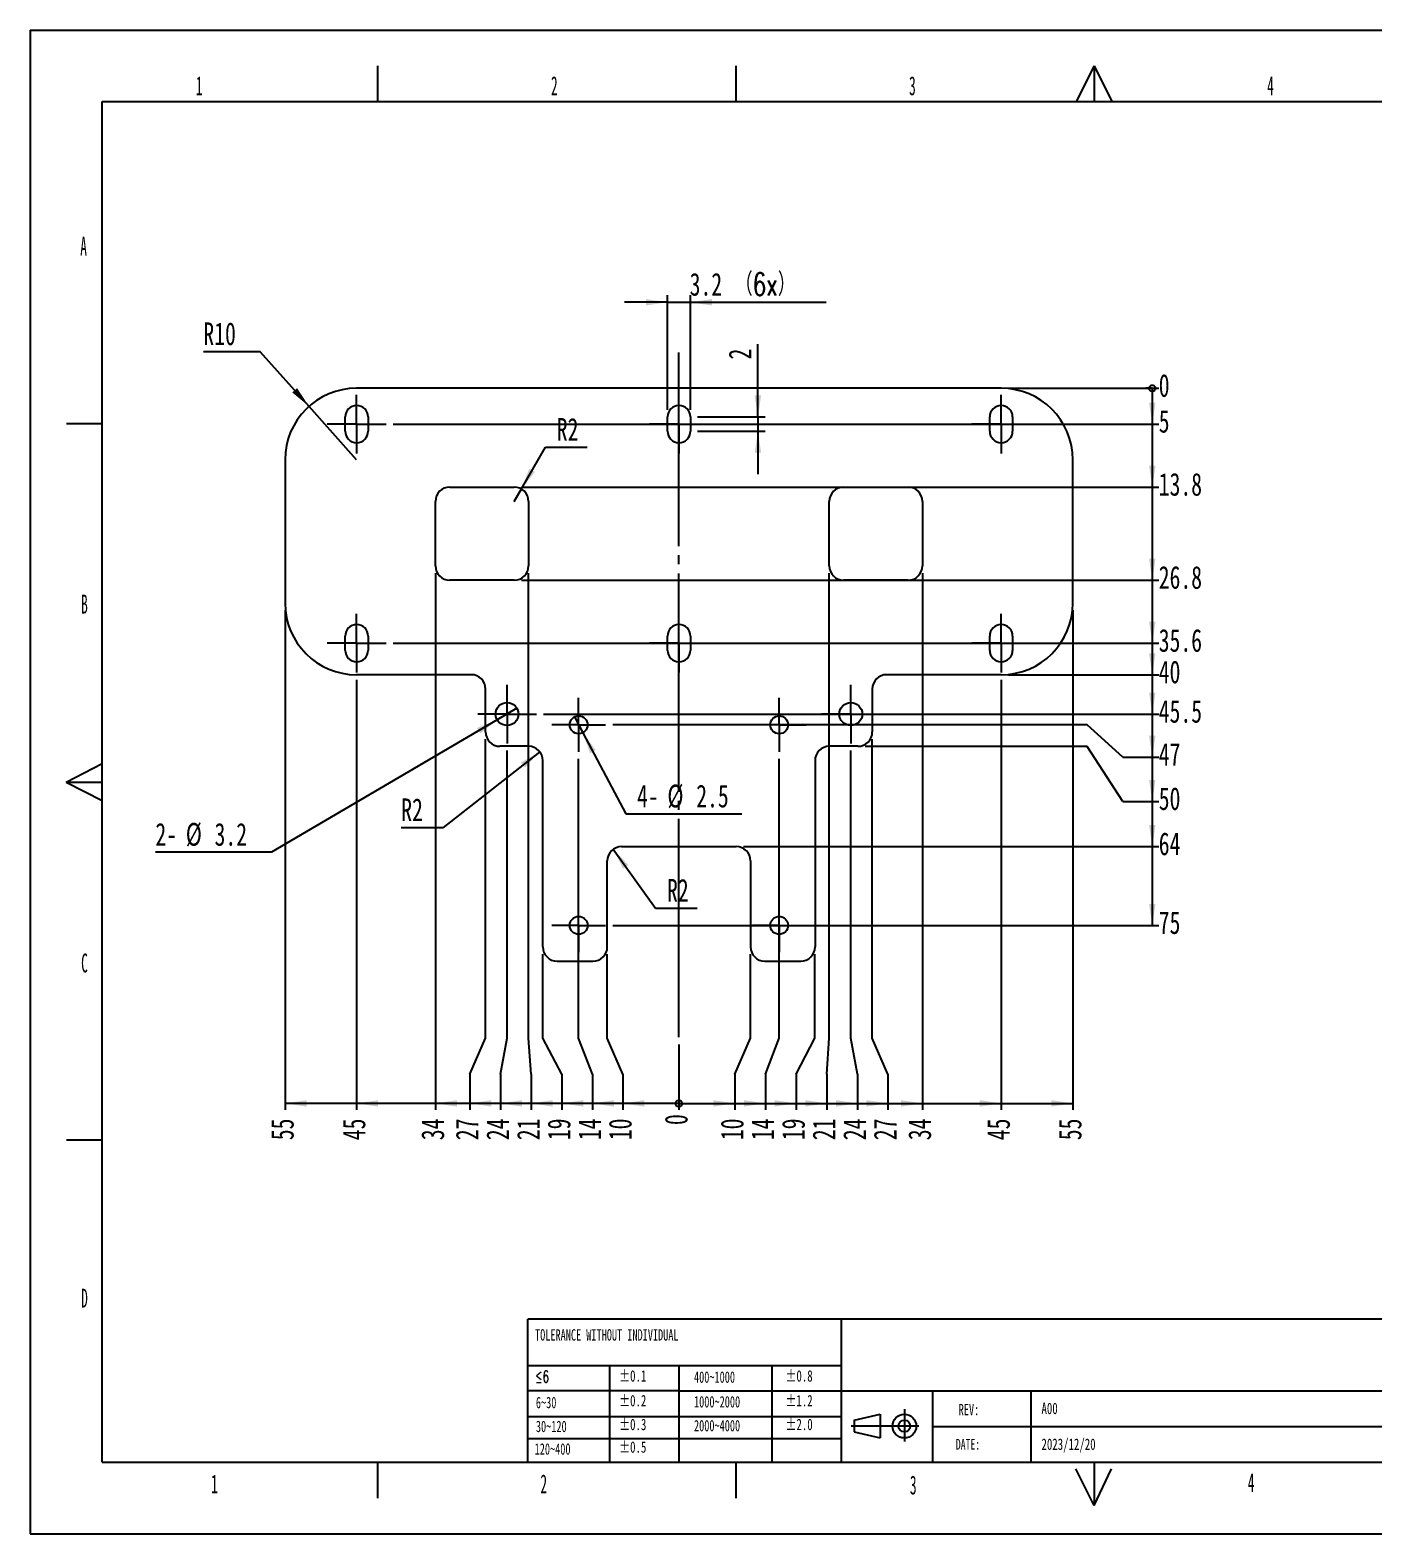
# Model space of a CAD drawing. Extents: x -502 to 387, y 0 to 368.
# Drawn here: x -0.1 to 187.4, y 0 to 210 of the extents above; entities that cross this region are included whole.
import ezdxf

# ---------------------------------------------------------------- set-up
doc = ezdxf.new("R2010")
doc.units = 0
doc.linetypes.add('SLD-中心线', pattern=[34.29, 30.48, -1.27, 1.27, -1.27])
doc.linetypes.add('SLD-实线', pattern=[0])
doc.layers.get('0').update_dxf_attribs({"linetype": 'CONTINUOUS'})
for name, color, linetype in [('DWGN', 7, 'SLD-实线'), ('FORMAT', 5, 'SLD-实线'), ('SLD-0', 7, 'SLD-实线')]:
    doc.layers.add(name, color=color, linetype=linetype)
doc.styles.add('SLDTEXTSTYLE0', font='TXT', dxfattribs={"width": 0.517969})
doc.styles.add('SLDTEXTSTYLE3', font='TXT', dxfattribs={"width": 0.7})
doc.styles.add('SLDTEXTSTYLE5', font='TXT', dxfattribs={"width": 0.663})
doc.styles.add('SLDTEXTSTYLE7', font='TXT', dxfattribs={"width": 0.7, "bigfont": 'bigfont'})
doc.dimstyles.new('SLDDIMSTYLE0', dxfattribs={"dimtxt": 3.638021, "dimasz": 0.3, "dimexe": 0, "dimexo": 0.0625, "dimgap": 0.909505, "dimtad": 0, "dimtih": 1, "dimtoh": 1, "dimdec": 0, "dimrnd": 1e-09, "dimdsep": 46, "dimtxsty": 'SLDTEXTSTYLE3', "dimblk1": 'ORIGIN', "dimblk2": 'ORIGIN', "dimsah": 1, "dimcen": 0.09, "dimadec": 0, "dimazin": 0, "dimtfac": 1, "dimtofl": 0, "dimtmove": 0, "dimatfit": 3, "dimldrblk": 'ORIGIN', "dimfxl": 1, "dimtolj": 1, "dimtzin": 12, "dimarcsym": 0})
doc.dimstyles.new('SLDDIMSTYLE1', dxfattribs={"dimtxt": 3.638021, "dimasz": 3, "dimexe": 0, "dimexo": 0.0625, "dimgap": 0.909505, "dimtad": 0, "dimtih": 1, "dimtoh": 1, "dimrnd": 1e-09, "dimzin": 12, "dimdsep": 46, "dimtxsty": 'SLDTEXTSTYLE3', "dimsah": 1, "dimcen": 0.09, "dimadec": 0, "dimazin": 0, "dimtfac": 1, "dimtofl": 0, "dimtmove": 0, "dimatfit": 3, "dimfxl": 1, "dimtolj": 1, "dimtzin": 12, "dimarcsym": 0})
doc.dimstyles.new('SLDDIMSTYLE2', dxfattribs={"dimtxt": 3.638021, "dimasz": 3, "dimexe": 0, "dimexo": 0.0625, "dimgap": 0.909505, "dimtad": 0, "dimtih": 1, "dimtoh": 1, "dimrnd": 1e-09, "dimzin": 12, "dimdsep": 46, "dimtxsty": 'SLDTEXTSTYLE3', "dimsah": 1, "dimcen": 0, "dimadec": 0, "dimazin": 0, "dimtfac": 1, "dimtofl": 0, "dimtmove": 0, "dimatfit": 3, "dimfxl": 1, "dimtolj": 1, "dimtzin": 12, "dimarcsym": 0})
doc.dimstyles.new('SLDDIMSTYLE3', dxfattribs={"dimtxt": 3.638021, "dimasz": 3, "dimexe": 0, "dimexo": 0.0625, "dimgap": 0.909505, "dimtad": 0, "dimtih": 1, "dimtoh": 1, "dimrnd": 1e-09, "dimzin": 12, "dimdsep": 46, "dimtxsty": 'SLDTEXTSTYLE3', "dimsah": 1, "dimcen": 0, "dimadec": 0, "dimazin": 0, "dimtfac": 1, "dimtofl": 0, "dimtmove": 1, "dimatfit": 3, "dimfxl": 1, "dimtolj": 1, "dimtzin": 12, "dimarcsym": 0})
doc.dimstyles.new('SLDDIMSTYLE4', dxfattribs={"dimtxt": 3.638021, "dimasz": 3, "dimexe": 0, "dimexo": 0.0625, "dimgap": 0.909505, "dimtad": 0, "dimtih": 1, "dimtoh": 1, "dimrnd": 1e-09, "dimzin": 12, "dimdsep": 46, "dimtxsty": 'SLDTEXTSTYLE3', "dimblk1": 'NONE', "dimsah": 1, "dimcen": 0, "dimadec": 0, "dimazin": 0, "dimtfac": 1, "dimtmove": 0, "dimatfit": 3, "dimldrblk": 'NONE', "dimfxl": 1, "dimtolj": 1, "dimtzin": 12, "dimarcsym": 0})
doc.dimstyles.new('SLDDIMSTYLE5', dxfattribs={"dimtxt": 3.638021, "dimasz": 3, "dimexe": 0, "dimexo": 0.0625, "dimgap": 0.909505, "dimtad": 1, "dimrnd": 1e-09, "dimzin": 12, "dimdsep": 46, "dimtxsty": 'SLDTEXTSTYLE3', "dimsah": 1, "dimcen": 0.09, "dimadec": 0, "dimazin": 0, "dimtfac": 1, "dimtmove": 0, "dimatfit": 0, "dimfxl": 1, "dimtolj": 1, "dimtzin": 12, "dimarcsym": 0})

# ---------------------------------------------------------------- blocks, each defined once
blk = doc.blocks.new('块2')
at = {"color": 7, "linetype": 'SLD-实线'}
for p, q in [((353.58, 29.21), (357.19, 30.04)), ((357.19, 30.04), (357.19, 26.73)), ((353.58, 29.21), (353.58, 27.56)), ((353.58, 27.56), (357.19, 26.73))]:
    blk.add_line(p, q, dxfattribs=at)
at = {"color": 7, "linetype": 'SLD-中心线'}
for p, q in [((360.59, 30.73), (360.59, 26.24)), ((362.59, 28.38), (353.16, 28.38))]:
    blk.add_line(p, q, dxfattribs=at)
at = {"color": 7, "linetype": 'SLD-实线'}
for radius in [1.66, 0.825]:
    blk.add_circle((360.59, 28.38), radius, dxfattribs=at)
blk = doc.blocks.new('SW_NOTE_7')
at = {"layer": 'DWGN', "color": 0, "insert": (0, 1.4), "char_height": 1.5875, "attachment_point": 1, "style": 'SLDTEXTSTYLE5'}
blk.add_mtext('TOLERANCE WITHOUT INDIVIDUAL', dxfattribs=at)
blk = doc.blocks.new('SW_NOTE_22')
at = {"layer": 'SLD-0', "color": 0, "insert": (1.74, 1.88), "char_height": 1.587, "attachment_point": 1, "style": 'SLDTEXTSTYLE5'}
blk.add_mtext('REV:', dxfattribs=at)
blk = doc.blocks.new('SW_NOTE_23')
at = {"layer": 'SLD-0', "color": 0, "insert": (1.62, 1.76), "char_height": 1.5, "attachment_point": 1, "style": 'SLDTEXTSTYLE5'}
blk.add_mtext('DATE:', dxfattribs=at)
blk = doc.blocks.new('_ORIGIN')
at = {"color": 0, "linetype": 'ByBlock'}
blk.add_line((0, 0), (-1, 0), dxfattribs=at)
blk.add_circle((0, 0), 0.5, dxfattribs=at)
blk = doc.blocks.new('_D')
at = {"layer": 'FORMAT', "transparency": 16777216}
blk.add_line((90.53, 68.36), (90.53, 59.22), dxfattribs=at)
at = {"layer": 'FORMAT', "transparency": 16777216, "xscale": 0.9, "yscale": 0.9}
blk.add_blockref('_ORIGIN', (90.53, 60.12), dxfattribs=at)
at = {"layer": 'FORMAT', "transparency": 16777216, "insert": (88.56, 57.1), "char_height": 3.17, "attachment_point": 1, "rotation": 90, "style": 'SLDTEXTSTYLE3'}
blk.add_mtext('0', dxfattribs=at)
blk = doc.blocks.new('_D_1')
at = {"layer": 'FORMAT', "transparency": 16777216}
for p, q in [((80.53, 69.22), (80.53, 80.98)), ((82.72, 64.22), (80.53, 69.22)), ((82.72, 64.22), (82.72, 59.22)), ((90.53, 60.12), (82.72, 60.12))]:
    blk.add_line(p, q, dxfattribs=at)
blk.add_solid([(82.72, 60.12), (85.72, 59.67), (85.72, 60.57)], dxfattribs=at)
at = {"layer": 'FORMAT', "transparency": 16777216, "insert": (80.74, 54.98), "char_height": 3.175, "attachment_point": 1, "rotation": 90, "style": 'SLDTEXTSTYLE3'}
blk.add_mtext('10', dxfattribs=at)
blk = doc.blocks.new('_D_2')
at = {"layer": 'FORMAT', "transparency": 16777216}
for p, q in [((76.53, 69.22), (76.53, 108.23)), ((78.45, 64.22), (76.53, 69.22)), ((78.45, 64.22), (78.45, 59.22)), ((82.72, 60.12), (78.45, 60.12))]:
    blk.add_line(p, q, dxfattribs=at)
blk.add_solid([(78.45, 60.12), (81.45, 59.67), (81.45, 60.57)], dxfattribs=at)
at = {"layer": 'FORMAT', "transparency": 16777216, "insert": (76.47, 54.98), "char_height": 3.175, "attachment_point": 1, "rotation": 90, "style": 'SLDTEXTSTYLE3'}
blk.add_mtext('14', dxfattribs=at)
blk = doc.blocks.new('_D_3')
at = {"layer": 'FORMAT', "transparency": 16777216}
for p, q in [((71.53, 69.22), (71.53, 80.98)), ((74.17, 64.22), (71.53, 69.22)), ((74.17, 64.22), (74.17, 59.22)), ((78.45, 60.12), (74.17, 60.12))]:
    blk.add_line(p, q, dxfattribs=at)
blk.add_solid([(74.17, 60.12), (77.17, 59.67), (77.17, 60.57)], dxfattribs=at)
at = {"layer": 'FORMAT', "transparency": 16777216, "insert": (72.19, 54.98), "char_height": 3.175, "attachment_point": 1, "rotation": 90, "style": 'SLDTEXTSTYLE3'}
blk.add_mtext('19', dxfattribs=at)
blk = doc.blocks.new('_D_4')
at = {"layer": 'FORMAT', "transparency": 16777216}
for p, q in [((69.53, 69.22), (69.53, 134.18)), ((69.89, 64.22), (69.53, 69.22)), ((69.89, 64.22), (69.89, 59.22)), ((74.17, 60.12), (69.89, 60.12))]:
    blk.add_line(p, q, dxfattribs=at)
blk.add_solid([(69.89, 60.12), (72.89, 59.67), (72.89, 60.57)], dxfattribs=at)
at = {"layer": 'FORMAT', "transparency": 16777216, "insert": (67.92, 54.98), "char_height": 3.175, "attachment_point": 1, "rotation": 90, "style": 'SLDTEXTSTYLE3'}
blk.add_mtext('21', dxfattribs=at)
blk = doc.blocks.new('_D_5')
at = {"layer": 'FORMAT', "transparency": 16777216}
for p, q in [((66.53, 69.22), (66.53, 109.38)), ((65.62, 64.22), (66.53, 69.22)), ((65.62, 64.22), (65.62, 59.22)), ((69.89, 60.12), (65.62, 60.12))]:
    blk.add_line(p, q, dxfattribs=at)
blk.add_solid([(65.62, 60.12), (68.62, 59.67), (68.62, 60.57)], dxfattribs=at)
at = {"layer": 'FORMAT', "transparency": 16777216, "insert": (63.64, 54.98), "char_height": 3.175, "attachment_point": 1, "rotation": 90, "style": 'SLDTEXTSTYLE3'}
blk.add_mtext('24', dxfattribs=at)
blk = doc.blocks.new('_D_6')
at = {"layer": 'FORMAT', "transparency": 16777216}
for p, q in [((63.53, 69.22), (63.53, 110.98)), ((61.34, 64.22), (63.53, 69.22)), ((61.34, 64.22), (61.34, 59.22)), ((65.62, 60.12), (61.34, 60.12))]:
    blk.add_line(p, q, dxfattribs=at)
blk.add_solid([(61.34, 60.12), (64.34, 59.67), (64.34, 60.57)], dxfattribs=at)
at = {"layer": 'FORMAT', "transparency": 16777216, "insert": (59.37, 54.98), "char_height": 3.175, "attachment_point": 1, "rotation": 90, "style": 'SLDTEXTSTYLE3'}
blk.add_mtext('27', dxfattribs=at)
blk = doc.blocks.new('_D_7')
at = {"layer": 'FORMAT', "transparency": 16777216}
for p, q in [((56.53, 134.18), (56.53, 59.22)), ((61.34, 60.12), (56.53, 60.12))]:
    blk.add_line(p, q, dxfattribs=at)
blk.add_solid([(56.53, 60.12), (59.53, 59.67), (59.53, 60.57)], dxfattribs=at)
at = {"layer": 'FORMAT', "transparency": 16777216, "insert": (54.56, 54.98), "char_height": 3.175, "attachment_point": 1, "rotation": 90, "style": 'SLDTEXTSTYLE3'}
blk.add_mtext('34', dxfattribs=at)
blk = doc.blocks.new('_D_8')
at = {"layer": 'FORMAT', "transparency": 16777216}
for p, q in [((45.53, 119.28), (45.53, 59.22)), ((56.53, 60.12), (45.53, 60.12))]:
    blk.add_line(p, q, dxfattribs=at)
blk.add_solid([(45.53, 60.12), (48.53, 59.67), (48.53, 60.57)], dxfattribs=at)
at = {"layer": 'FORMAT', "transparency": 16777216, "insert": (43.56, 54.98), "char_height": 3.175, "attachment_point": 1, "rotation": 90, "style": 'SLDTEXTSTYLE3'}
blk.add_mtext('45', dxfattribs=at)
blk = doc.blocks.new('_D_9')
at = {"layer": 'FORMAT', "transparency": 16777216}
for p, q in [((35.53, 128.98), (35.53, 59.22)), ((45.53, 60.12), (35.53, 60.12))]:
    blk.add_line(p, q, dxfattribs=at)
blk.add_solid([(35.53, 60.12), (38.53, 59.67), (38.53, 60.57)], dxfattribs=at)
at = {"layer": 'FORMAT', "transparency": 16777216, "insert": (33.56, 54.98), "char_height": 3.175, "attachment_point": 1, "rotation": 90, "style": 'SLDTEXTSTYLE3'}
blk.add_mtext('55', dxfattribs=at)
blk = doc.blocks.new('_D_10')
at = {"layer": 'FORMAT', "transparency": 16777216}
for p, q in [((100.53, 69.22), (100.53, 80.98)), ((98.34, 64.22), (100.53, 69.22)), ((98.34, 64.22), (98.34, 59.22)), ((90.53, 60.12), (98.34, 60.12))]:
    blk.add_line(p, q, dxfattribs=at)
blk.add_solid([(98.34, 60.12), (95.34, 60.57), (95.34, 59.67)], dxfattribs=at)
at = {"layer": 'FORMAT', "transparency": 16777216, "insert": (96.37, 54.98), "char_height": 3.175, "attachment_point": 1, "rotation": 90, "style": 'SLDTEXTSTYLE3'}
blk.add_mtext('10', dxfattribs=at)
blk = doc.blocks.new('_D_11')
at = {"layer": 'FORMAT', "transparency": 16777216}
for p, q in [((104.53, 69.22), (104.53, 108.23)), ((102.62, 64.22), (104.53, 69.22)), ((102.62, 64.22), (102.62, 59.22)), ((98.34, 60.12), (102.62, 60.12))]:
    blk.add_line(p, q, dxfattribs=at)
blk.add_solid([(102.62, 60.12), (99.62, 60.57), (99.62, 59.67)], dxfattribs=at)
at = {"layer": 'FORMAT', "transparency": 16777216, "insert": (100.64, 54.98), "char_height": 3.175, "attachment_point": 1, "rotation": 90, "style": 'SLDTEXTSTYLE3'}
blk.add_mtext('14', dxfattribs=at)
blk = doc.blocks.new('_D_12')
at = {"layer": 'FORMAT', "transparency": 16777216}
for p, q in [((109.53, 69.22), (109.53, 80.98)), ((106.89, 64.22), (109.53, 69.22)), ((106.89, 64.22), (106.89, 59.22)), ((102.62, 60.12), (106.89, 60.12))]:
    blk.add_line(p, q, dxfattribs=at)
blk.add_solid([(106.89, 60.12), (103.89, 60.57), (103.89, 59.67)], dxfattribs=at)
at = {"layer": 'FORMAT', "transparency": 16777216, "insert": (104.92, 54.98), "char_height": 3.175, "attachment_point": 1, "rotation": 90, "style": 'SLDTEXTSTYLE3'}
blk.add_mtext('19', dxfattribs=at)
blk = doc.blocks.new('_D_13')
at = {"layer": 'FORMAT', "transparency": 16777216}
for p, q in [((111.53, 69.22), (111.53, 134.18)), ((111.17, 64.22), (111.53, 69.22)), ((111.17, 64.22), (111.17, 59.22)), ((106.89, 60.12), (111.17, 60.12))]:
    blk.add_line(p, q, dxfattribs=at)
blk.add_solid([(111.17, 60.12), (108.17, 60.57), (108.17, 59.67)], dxfattribs=at)
at = {"layer": 'FORMAT', "transparency": 16777216, "insert": (109.19, 54.98), "char_height": 3.175, "attachment_point": 1, "rotation": 90, "style": 'SLDTEXTSTYLE3'}
blk.add_mtext('21', dxfattribs=at)
blk = doc.blocks.new('_D_14')
at = {"layer": 'FORMAT', "transparency": 16777216}
for p, q in [((114.53, 69.22), (114.53, 109.38)), ((115.45, 64.22), (114.53, 69.22)), ((115.45, 64.22), (115.45, 59.22)), ((111.17, 60.12), (115.45, 60.12))]:
    blk.add_line(p, q, dxfattribs=at)
blk.add_solid([(115.45, 60.12), (112.45, 60.57), (112.45, 59.67)], dxfattribs=at)
at = {"layer": 'FORMAT', "transparency": 16777216, "insert": (113.47, 54.98), "char_height": 3.175, "attachment_point": 1, "rotation": 90, "style": 'SLDTEXTSTYLE3'}
blk.add_mtext('24', dxfattribs=at)
blk = doc.blocks.new('_D_15')
at = {"layer": 'FORMAT', "transparency": 16777216}
for p, q in [((117.53, 69.22), (117.53, 110.98)), ((119.72, 64.22), (117.53, 69.22)), ((119.72, 64.22), (119.72, 59.22)), ((115.45, 60.12), (119.72, 60.12))]:
    blk.add_line(p, q, dxfattribs=at)
blk.add_solid([(119.72, 60.12), (116.72, 60.57), (116.72, 59.67)], dxfattribs=at)
at = {"layer": 'FORMAT', "transparency": 16777216, "insert": (117.74, 54.98), "char_height": 3.175, "attachment_point": 1, "rotation": 90, "style": 'SLDTEXTSTYLE3'}
blk.add_mtext('27', dxfattribs=at)
blk = doc.blocks.new('_D_16')
at = {"layer": 'FORMAT', "transparency": 16777216}
for p, q in [((124.53, 134.18), (124.53, 59.22)), ((119.72, 60.12), (124.53, 60.12))]:
    blk.add_line(p, q, dxfattribs=at)
blk.add_solid([(124.53, 60.12), (121.53, 60.57), (121.53, 59.67)], dxfattribs=at)
at = {"layer": 'FORMAT', "transparency": 16777216, "insert": (122.56, 54.98), "char_height": 3.175, "attachment_point": 1, "rotation": 90, "style": 'SLDTEXTSTYLE3'}
blk.add_mtext('34', dxfattribs=at)
blk = doc.blocks.new('_D_17')
at = {"layer": 'FORMAT', "transparency": 16777216}
for p, q in [((135.53, 119.28), (135.53, 59.22)), ((124.53, 60.12), (135.53, 60.12))]:
    blk.add_line(p, q, dxfattribs=at)
blk.add_solid([(135.53, 60.12), (132.53, 60.57), (132.53, 59.67)], dxfattribs=at)
at = {"layer": 'FORMAT', "transparency": 16777216, "insert": (133.56, 54.98), "char_height": 3.175, "attachment_point": 1, "rotation": 90, "style": 'SLDTEXTSTYLE3'}
blk.add_mtext('45', dxfattribs=at)
blk = doc.blocks.new('_D_18')
at = {"layer": 'FORMAT', "transparency": 16777216}
for p, q in [((145.53, 128.98), (145.53, 59.22)), ((135.53, 60.12), (145.53, 60.12))]:
    blk.add_line(p, q, dxfattribs=at)
blk.add_solid([(145.53, 60.12), (142.53, 60.57), (142.53, 59.67)], dxfattribs=at)
at = {"layer": 'FORMAT', "transparency": 16777216, "insert": (143.56, 54.98), "char_height": 3.175, "attachment_point": 1, "rotation": 90, "style": 'SLDTEXTSTYLE3'}
blk.add_mtext('55', dxfattribs=at)
blk = doc.blocks.new('_D_19')
at = {"layer": 'FORMAT', "transparency": 16777216}
blk.add_line((136.53, 159.98), (157.53, 159.98), dxfattribs=at)
at = {"layer": 'FORMAT', "transparency": 16777216, "xscale": 0.9, "yscale": 0.9}
blk.add_blockref('_ORIGIN', (156.63, 159.98), dxfattribs=at)
at = {"layer": 'FORMAT', "transparency": 16777216, "insert": (157.53, 161.96), "char_height": 3.17, "attachment_point": 1, "style": 'SLDTEXTSTYLE3'}
blk.add_mtext('0', dxfattribs=at)
blk = doc.blocks.new('_D_20')
at = {"layer": 'FORMAT', "transparency": 16777216}
for p, q in [((156.63, 159.98), (156.63, 154.98)), ((50.63, 154.98), (157.53, 154.98))]:
    blk.add_line(p, q, dxfattribs=at)
blk.add_solid([(156.63, 154.98), (157.08, 157.98), (156.18, 157.98)], dxfattribs=at)
at = {"layer": 'FORMAT', "transparency": 16777216, "insert": (157.53, 156.96), "char_height": 3.17, "attachment_point": 1, "style": 'SLDTEXTSTYLE3'}
blk.add_mtext('5', dxfattribs=at)
blk = doc.blocks.new('_D_21')
at = {"layer": 'FORMAT', "transparency": 16777216}
for p, q in [((156.63, 154.98), (156.63, 146.18)), ((68.53, 146.18), (157.53, 146.18))]:
    blk.add_line(p, q, dxfattribs=at)
blk.add_solid([(156.63, 146.18), (157.08, 149.18), (156.18, 149.18)], dxfattribs=at)
at = {"layer": 'FORMAT', "transparency": 16777216, "insert": (157.53, 148.16), "char_height": 3.175, "attachment_point": 1, "style": 'SLDTEXTSTYLE3'}
blk.add_mtext('13.8', dxfattribs=at)
blk = doc.blocks.new('_D_22')
at = {"layer": 'FORMAT', "transparency": 16777216}
for p, q in [((156.63, 146.18), (156.63, 133.18)), ((68.53, 133.18), (157.53, 133.18))]:
    blk.add_line(p, q, dxfattribs=at)
blk.add_solid([(156.63, 133.18), (157.08, 136.18), (156.18, 136.18)], dxfattribs=at)
at = {"layer": 'FORMAT', "transparency": 16777216, "insert": (157.53, 135.16), "char_height": 3.175, "attachment_point": 1, "style": 'SLDTEXTSTYLE3'}
blk.add_mtext('26.8', dxfattribs=at)
blk = doc.blocks.new('_D_23')
at = {"layer": 'FORMAT', "transparency": 16777216}
for p, q in [((156.63, 133.18), (156.63, 124.38)), ((50.63, 124.38), (157.53, 124.38))]:
    blk.add_line(p, q, dxfattribs=at)
blk.add_solid([(156.63, 124.38), (157.08, 127.38), (156.18, 127.38)], dxfattribs=at)
at = {"layer": 'FORMAT', "transparency": 16777216, "insert": (157.53, 126.36), "char_height": 3.175, "attachment_point": 1, "style": 'SLDTEXTSTYLE3'}
blk.add_mtext('35.6', dxfattribs=at)
blk = doc.blocks.new('_D_24')
at = {"layer": 'FORMAT', "transparency": 16777216}
for p, q in [((156.63, 124.38), (156.63, 119.98)), ((136.53, 119.98), (157.53, 119.98))]:
    blk.add_line(p, q, dxfattribs=at)
blk.add_solid([(156.63, 119.98), (157.08, 122.98), (156.18, 122.98)], dxfattribs=at)
at = {"layer": 'FORMAT', "transparency": 16777216, "insert": (157.53, 121.96), "char_height": 3.175, "attachment_point": 1, "style": 'SLDTEXTSTYLE3'}
blk.add_mtext('40', dxfattribs=at)
blk = doc.blocks.new('_D_25')
at = {"layer": 'FORMAT', "transparency": 16777216}
for p, q in [((156.63, 119.98), (156.63, 114.48)), ((71.63, 114.48), (157.53, 114.48))]:
    blk.add_line(p, q, dxfattribs=at)
blk.add_solid([(156.63, 114.48), (157.08, 117.48), (156.18, 117.48)], dxfattribs=at)
at = {"layer": 'FORMAT', "transparency": 16777216, "insert": (157.53, 116.46), "char_height": 3.175, "attachment_point": 1, "style": 'SLDTEXTSTYLE3'}
blk.add_mtext('45.5', dxfattribs=at)
blk = doc.blocks.new('_D_26')
at = {"layer": 'FORMAT', "transparency": 16777216}
for p, q in [((156.63, 114.48), (156.63, 108.47)), ((147.53, 112.98), (81.28, 112.98)), ((152.53, 108.47), (147.53, 112.98)), ((152.53, 108.47), (157.53, 108.47))]:
    blk.add_line(p, q, dxfattribs=at)
blk.add_solid([(156.63, 108.47), (157.08, 111.47), (156.18, 111.47)], dxfattribs=at)
at = {"layer": 'FORMAT', "transparency": 16777216, "insert": (157.53, 110.44), "char_height": 3.175, "attachment_point": 1, "style": 'SLDTEXTSTYLE3'}
blk.add_mtext('47', dxfattribs=at)
blk = doc.blocks.new('_D_27')
at = {"layer": 'FORMAT', "transparency": 16777216}
for p, q in [((147.53, 109.98), (116.53, 109.98)), ((152.53, 102.29), (147.53, 109.98)), ((156.63, 108.47), (156.63, 102.29)), ((152.53, 102.29), (157.53, 102.29))]:
    blk.add_line(p, q, dxfattribs=at)
blk.add_solid([(156.63, 102.29), (157.08, 105.29), (156.18, 105.29)], dxfattribs=at)
at = {"layer": 'FORMAT', "transparency": 16777216, "insert": (157.53, 104.27), "char_height": 3.175, "attachment_point": 1, "style": 'SLDTEXTSTYLE3'}
blk.add_mtext('50', dxfattribs=at)
blk = doc.blocks.new('_D_28')
at = {"layer": 'FORMAT', "transparency": 16777216}
for p, q in [((156.63, 102.29), (156.63, 95.98)), ((99.53, 95.98), (157.53, 95.98))]:
    blk.add_line(p, q, dxfattribs=at)
blk.add_solid([(156.63, 95.98), (157.08, 98.98), (156.18, 98.98)], dxfattribs=at)
at = {"layer": 'FORMAT', "transparency": 16777216, "insert": (157.53, 97.96), "char_height": 3.175, "attachment_point": 1, "style": 'SLDTEXTSTYLE3'}
blk.add_mtext('64', dxfattribs=at)
blk = doc.blocks.new('_D_29')
at = {"layer": 'FORMAT', "transparency": 16777216}
for p, q in [((156.63, 95.98), (156.63, 84.98)), ((81.28, 84.98), (157.53, 84.98))]:
    blk.add_line(p, q, dxfattribs=at)
blk.add_solid([(156.63, 84.98), (157.08, 87.98), (156.18, 87.98)], dxfattribs=at)
at = {"layer": 'FORMAT', "transparency": 16777216, "insert": (157.53, 86.96), "char_height": 3.175, "attachment_point": 1, "style": 'SLDTEXTSTYLE3'}
blk.add_mtext('75', dxfattribs=at)
blk = doc.blocks.new('_D_30')
at = {"layer": 'FORMAT', "transparency": 16777216}
for p, q in [((68.53, 145.92), (71.89, 151.74)), ((71.89, 151.74), (77.71, 151.74)), ((67.53, 144.18), (68.53, 145.92))]:
    blk.add_line(p, q, dxfattribs=at)
blk.add_solid([(68.53, 145.92), (70.42, 148.29), (69.64, 148.74)], dxfattribs=at)
at = {"layer": 'FORMAT', "transparency": 16777216, "insert": (73.48, 155.83), "char_height": 3.175, "attachment_point": 1, "style": 'SLDTEXTSTYLE3'}
blk.add_mtext('R2', dxfattribs=at)
blk = doc.blocks.new('_D_31')
at = {"layer": 'FORMAT', "transparency": 16777216}
for p, q in [((71.11, 109.22), (57.58, 98.61)), ((57.58, 98.61), (51.76, 98.61))]:
    blk.add_line(p, q, dxfattribs=at)
blk.add_solid([(71.11, 109.22), (68.47, 107.72), (69.02, 107.01)], dxfattribs=at)
at = {"layer": 'FORMAT', "transparency": 16777216, "insert": (51.76, 102.71), "char_height": 3.175, "attachment_point": 1, "style": 'SLDTEXTSTYLE3'}
blk.add_mtext('R2', dxfattribs=at)
blk = doc.blocks.new('_D_32')
at = {"layer": 'FORMAT', "transparency": 16777216}
for p, q in [((65.15, 113.67), (33.63, 95.19)), ((67.91, 115.29), (65.15, 113.67)), ((33.63, 95.19), (17.43, 95.19))]:
    blk.add_line(p, q, dxfattribs=at)
blk.add_solid([(65.15, 113.67), (62.34, 112.54), (62.79, 111.77)], dxfattribs=at)
at = {"layer": 'FORMAT', "transparency": 16777216, "char_height": 3.175, "attachment_point": 1, "style": 'SLDTEXTSTYLE3'}
for s, insert in [('2-', (17.43, 99.28)), ('%%c', (21.67, 99.28)), ('3.2', (25.69, 99.28))]:
    blk.add_mtext(s, dxfattribs=dict(at, insert=insert))
blk = doc.blocks.new('_NONE')
blk = doc.blocks.new('_D_33')
at = {"layer": 'FORMAT', "transparency": 16777216}
for p, q in [((75.95, 114.09), (77.12, 111.88)), ((77.12, 111.88), (83.1, 100.54)), ((83.1, 100.54), (99.3, 100.54))]:
    blk.add_line(p, q, dxfattribs=at)
blk.add_solid([(77.12, 111.88), (78.12, 109.01), (78.91, 109.44)], dxfattribs=at)
at = {"layer": 'FORMAT', "transparency": 16777216, "char_height": 3.175, "attachment_point": 1, "style": 'SLDTEXTSTYLE3'}
for s, insert in [('4-', (84.69, 104.63)), ('%%c', (88.92, 104.63)), ('2.5', (92.95, 104.63))]:
    blk.add_mtext(s, dxfattribs=dict(at, insert=insert))
blk = doc.blocks.new('_D_34')
at = {"layer": 'FORMAT', "transparency": 16777216}
for p, q in [((81.36, 95.61), (87.28, 87.38)), ((87.28, 87.38), (93.1, 87.38))]:
    blk.add_line(p, q, dxfattribs=at)
blk.add_solid([(81.36, 95.61), (82.75, 92.91), (83.48, 93.43)], dxfattribs=at)
at = {"layer": 'FORMAT', "transparency": 16777216, "insert": (88.87, 91.47), "char_height": 3.175, "attachment_point": 1, "style": 'SLDTEXTSTYLE3'}
blk.add_mtext('R2', dxfattribs=at)
blk = doc.blocks.new('_D_35')
at = {"layer": 'FORMAT', "transparency": 16777216}
for p, q in [((32.07, 165.09), (24.13, 165.09)), ((38.88, 157.45), (32.07, 165.09)), ((45.53, 149.98), (38.88, 157.45))]:
    blk.add_line(p, q, dxfattribs=at)
blk.add_solid([(38.88, 157.45), (37.22, 159.99), (36.55, 159.39)], dxfattribs=at)
at = {"layer": 'FORMAT', "transparency": 16777216, "insert": (24.13, 169.18), "char_height": 3.175, "attachment_point": 1, "style": 'SLDTEXTSTYLE3'}
blk.add_mtext('R10', dxfattribs=at)
blk = doc.blocks.new('_D_36')
at = {"layer": 'FORMAT', "transparency": 16777216}
for p, q in [((101.56, 155.98), (101.56, 166.12)), ((93.13, 155.98), (102.56, 155.98)), ((101.56, 155.98), (101.56, 153.98)), ((93.13, 153.98), (102.56, 153.98)), ((101.56, 153.98), (101.56, 147.98))]:
    blk.add_line(p, q, dxfattribs=at)
for points in [[(101.56, 155.98), (102.01, 158.98), (101.11, 158.98)], [(101.56, 153.98), (101.11, 150.98), (102.01, 150.98)]]:
    blk.add_solid(points, dxfattribs=at)
at = {"layer": 'FORMAT', "transparency": 16777216, "insert": (97.47, 164), "char_height": 3.17, "attachment_point": 1, "rotation": 90, "style": 'SLDTEXTSTYLE3'}
blk.add_mtext('2', dxfattribs=at)
blk = doc.blocks.new('_D_37')
at = {"layer": 'FORMAT', "transparency": 16777216}
for p, q in [((88.93, 156.98), (88.93, 172.99)), ((92.13, 156.98), (92.13, 172.99)), ((88.93, 171.99), (82.93, 171.99)), ((88.93, 171.99), (92.13, 171.99)), ((92.13, 171.99), (111.08, 171.99))]:
    blk.add_line(p, q, dxfattribs=at)
for points in [[(88.93, 171.99), (85.93, 172.44), (85.93, 171.54)], [(92.13, 171.99), (95.13, 171.54), (95.13, 172.44)]]:
    blk.add_solid(points, dxfattribs=at)
at = {"layer": 'FORMAT', "transparency": 16777216, "char_height": 3.175, "attachment_point": 1}
for s, insert, style in [('（6x）', (98.38, 176.09), 'SLDTEXTSTYLE7'), ('3.2', (92.03, 176.09), 'SLDTEXTSTYLE3')]:
    blk.add_mtext(s, dxfattribs=dict(at, insert=insert, style=style))
blk = doc.blocks.new('SW_CENTERMARKSYMBOL_0')
at = {"layer": 'FORMAT', "color": 0}
for p, q in [((0, 2.5), (0, 3.75)), ((0, 0), (0, 2.5)), ((-2.5, 0), (-3.75, 0)), ((0, 0), (-2.5, 0)), ((0, 0), (0, -2.5)), ((0, 0), (2.5, 0)), ((2.5, 0), (3.75, 0)), ((0, -2.5), (0, -3.75))]:
    blk.add_line(p, q, dxfattribs=at)
blk = doc.blocks.new('SW_CENTERMARKSYMBOL_1')
at = {"layer": 'FORMAT', "color": 0}
for p, q in [((0, 2.5), (0, 3.75)), ((0, 0), (0, 2.5)), ((-2.5, 0), (-3.75, 0)), ((0, 0), (-2.5, 0)), ((0, 0), (0, -2.5)), ((0, 0), (2.5, 0)), ((2.5, 0), (3.75, 0)), ((0, -2.5), (0, -3.75))]:
    blk.add_line(p, q, dxfattribs=at)
blk = doc.blocks.new('SW_CENTERMARKSYMBOL_2')
at = {"layer": 'FORMAT', "color": 0}
for p, q in [((0, 2.5), (0, 3.75)), ((0, 0), (0, 2.5)), ((-2.5, 0), (-3.75, 0)), ((0, 0), (-2.5, 0)), ((0, 0), (0, -2.5)), ((0, 0), (2.5, 0)), ((2.5, 0), (3.75, 0)), ((0, -2.5), (0, -3.75))]:
    blk.add_line(p, q, dxfattribs=at)
blk = doc.blocks.new('SW_CENTERMARKSYMBOL_3')
at = {"layer": 'FORMAT', "color": 0}
for p, q in [((0, 2.5), (0, 3.75)), ((0, 0), (0, 2.5)), ((-2.5, 0), (-3.75, 0)), ((0, 0), (-2.5, 0)), ((0, 0), (0, -2.5)), ((0, 0), (2.5, 0)), ((2.5, 0), (3.75, 0)), ((0, -2.5), (0, -3.75))]:
    blk.add_line(p, q, dxfattribs=at)
blk = doc.blocks.new('SW_CENTERMARKSYMBOL_4')
at = {"layer": 'FORMAT', "color": 0}
for p, q in [((0, 2.5), (0, 4.1)), ((0, 0), (0, 2.5)), ((-2.5, 0), (-4.1, 0)), ((0, 0), (-2.5, 0)), ((0, 0), (0, -2.5)), ((0, 0), (2.5, 0)), ((2.5, 0), (4.1, 0)), ((0, -2.5), (0, -4.1))]:
    blk.add_line(p, q, dxfattribs=at)
blk = doc.blocks.new('SW_CENTERMARKSYMBOL_5')
at = {"layer": 'FORMAT', "color": 0}
for p, q in [((0, 2.5), (0, 4.1)), ((0, 0), (0, 2.5)), ((-2.5, 0), (-4.1, 0)), ((0, 0), (-2.5, 0)), ((0, 0), (0, -2.5)), ((0, 0), (2.5, 0)), ((2.5, 0), (4.1, 0)), ((0, -2.5), (0, -4.1))]:
    blk.add_line(p, q, dxfattribs=at)
blk = doc.blocks.new('SW_CENTERMARKSYMBOL_6')
at = {"layer": 'FORMAT', "color": 0}
for p, q in [((0, 2.5), (0, 4.1)), ((0, 0), (0, 2.5)), ((-2.5, 0), (-4.1, 0)), ((0, 0), (-2.5, 0)), ((0, 0), (0, -2.5)), ((0, 0), (2.5, 0)), ((2.5, 0), (4.1, 0)), ((0, -2.5), (0, -4.1)), ((0, -28.1), (0, -26.5)), ((90, -28.1), (90, -26.5)), ((0, -30.6), (0, -28.1)), ((90, -30.6), (90, -28.1)), ((-2.5, -30.6), (-4.1, -30.6)), ((0, -30.6), (-2.5, -30.6)), ((0, -30.6), (0, -33.1)), ((0, -30.6), (2.5, -30.6)), ((2.5, -30.6), (4.1, -30.6)), ((87.5, -30.6), (85.9, -30.6)), ((90, -30.6), (87.5, -30.6)), ((90, -30.6), (90, -33.1)), ((90, -30.6), (92.5, -30.6)), ((92.5, -30.6), (94.1, -30.6)), ((0, -33.1), (0, -34.7)), ((90, -33.1), (90, -34.7))]:
    blk.add_line(p, q, dxfattribs=at)
blk = doc.blocks.new('SW_CENTERMARKSYMBOL_7')
at = {"layer": 'FORMAT', "color": 0}
for p, q in [((0, 2.5), (0, 4.1)), ((0, 0), (0, 2.5)), ((-2.5, 0), (-4.1, 0)), ((0, 0), (-2.5, 0)), ((0, 0), (0, -2.5)), ((0, 0), (2.5, 0)), ((2.5, 0), (4.1, 0)), ((0, -2.5), (0, -4.1))]:
    blk.add_line(p, q, dxfattribs=at)
blk = doc.blocks.new('SW_CENTERMARKSYMBOL_8')
at = {"layer": 'FORMAT', "color": 0}
for p, q in [((0, 2.5), (0, 4.1)), ((0, 0), (0, 2.5)), ((-2.5, 0), (-4.1, 0)), ((0, 0), (-2.5, 0)), ((0, 0), (0, -2.5)), ((0, 0), (2.5, 0)), ((2.5, 0), (4.1, 0)), ((0, -2.5), (0, -4.1))]:
    blk.add_line(p, q, dxfattribs=at)
blk = doc.blocks.new('SW_CENTERMARKSYMBOL_9')
at = {"layer": 'FORMAT', "color": 0}
for p, q in [((0, 2.5), (0, 4.1)), ((0, 0), (0, 2.5)), ((-2.5, 0), (-4.1, 0)), ((0, 0), (-2.5, 0)), ((0, 0), (0, -2.5)), ((0, 0), (2.5, 0)), ((2.5, 0), (4.1, 0)), ((0, -2.5), (0, -4.1))]:
    blk.add_line(p, q, dxfattribs=at)

msp = doc.modelspace()

# ---------------------------------------------------------------- linework, layer by layer
at = {"color": 7, "linetype": 'SLD-实线'}
for p, q in [((135.532, 159.983), (45.532, 159.983)), ((43.932, 153.983), (43.932, 155.983)), ((47.132, 155.983), (47.132, 153.983)), ((88.932, 153.983), (88.932, 155.983)), ((92.132, 155.983), (92.132, 153.983)), ((133.932, 153.983), (133.932, 155.983)), ((137.132, 155.983), (137.132, 153.983)), ((35.532, 149.983), (35.532, 129.983)), ((145.532, 129.983), (145.532, 149.983)), ((58.532, 146.183), (67.532, 146.183)), ((113.532, 146.183), (122.532, 146.183)), ((56.532, 135.183), (56.532, 144.183)), ((69.532, 144.183), (69.532, 135.183)), ((111.532, 135.183), (111.532, 144.183)), ((124.532, 144.183), (124.532, 135.183)), ((67.532, 133.183), (58.532, 133.183)), ((122.532, 133.183), (113.532, 133.183)), ((43.932, 123.383), (43.932, 125.383)), ((47.132, 125.383), (47.132, 123.383)), ((88.932, 123.383), (88.932, 125.383)), ((92.132, 125.383), (92.132, 123.383)), ((133.932, 123.383), (133.932, 125.383)), ((137.132, 125.383), (137.132, 123.383)), ((61.532, 119.983), (45.532, 119.983)), ((135.532, 119.983), (119.532, 119.983)), ((63.532, 111.983), (63.532, 117.983)), ((117.532, 117.983), (117.532, 111.983)), ((69.532, 109.983), (65.532, 109.983)), ((115.532, 109.983), (111.532, 109.983)), ((71.532, 81.983), (71.532, 107.983)), ((109.532, 107.983), (109.532, 81.983)), ((82.532, 95.983), (98.532, 95.983)), ((80.532, 81.983), (80.532, 93.983)), ((100.532, 93.983), (100.532, 81.983)), ((73.532, 79.983), (78.532, 79.983)), ((102.532, 79.983), (107.532, 79.983))]:
    msp.add_line(p, q, dxfattribs=at)
for centre, radius in [((66.532, 114.483), 1.6), ((114.532, 114.483), 1.6), ((76.532, 112.983), 1.25), ((104.532, 112.983), 1.25), ((76.532, 84.983), 1.25), ((104.532, 84.983), 1.25)]:
    msp.add_circle(centre, radius, dxfattribs=at)
for centre, radius, start, end in [((45.532, 149.983), 10, 90, 180), ((135.532, 149.983), 10, 0, 90), ((45.532, 155.983), 1.6, 0, 180), ((90.532, 155.983), 1.6, 0, 180), ((135.532, 155.983), 1.6, 0, 180), ((45.532, 153.983), 1.6, 180, 0), ((90.532, 153.983), 1.6, 180, 0), ((135.532, 153.983), 1.6, 180, 0), ((58.532, 144.183), 2, 90, 180), ((67.532, 144.183), 2, 0, 90), ((113.532, 144.183), 2, 90, 180), ((122.532, 144.183), 2, 0, 90), ((58.532, 135.183), 2, 180, 270), ((67.532, 135.183), 2, 270, 0), ((113.532, 135.183), 2, 180, 270), ((122.532, 135.183), 2, 270, 0), ((45.532, 129.983), 10, 180, 270), ((135.532, 129.983), 10, 270, 0), ((45.532, 125.383), 1.6, 0, 180), ((90.532, 125.383), 1.6, 0, 180), ((135.532, 125.383), 1.6, 0, 180), ((45.532, 123.383), 1.6, 180, 0), ((90.532, 123.383), 1.6, 180, 0), ((135.532, 123.383), 1.6, 180, 0), ((61.532, 117.983), 2, 0, 90), ((119.532, 117.983), 2, 90, 180), ((65.532, 111.983), 2, 180, 270), ((115.532, 111.983), 2, 270, 0), ((69.532, 107.983), 2, 0, 90), ((111.532, 107.983), 2, 90, 180), ((82.532, 93.983), 2, 90, 180), ((98.532, 93.983), 2, 0, 90), ((73.532, 81.983), 2, 180, 270), ((78.532, 81.983), 2, 270, 0), ((102.532, 81.983), 2, 180, 270), ((107.532, 81.983), 2, 270, 0)]:
    msp.add_arc(centre, radius, start, end, dxfattribs=at)
at = {"layer": 'DWGN'}
for p, q in [((-0.068, 210), (296.982, 210)), ((-0.068, 210), (-0.068, 0)), ((4.992, 105), (9.992, 107.603)), ((4.992, 105), (9.992, 102.397)), ((69.451, 10), (69.451, 30)), ((286.982, 29.98), (69.451, 30)), ((113.167, 29.98), (113.167, 10)), ((69.451, 23.527), (113.167, 23.527)), ((80.9, 23.254), (80.9, 23.527)), ((80.9, 10), (80.9, 23.254)), ((90.561, 10), (90.561, 23.527)), ((103.498, 23.527), (103.498, 10)), ((90.561, 19.99), (69.451, 19.99)), ((90.561, 19.99), (113.167, 19.99)), ((113.167, 19.99), (233.336, 19.99)), ((125.92, 19.99), (125.92, 10)), ((139.681, 19.99), (139.681, 10)), ((69.451, 16.396), (90.561, 16.396)), ((90.561, 16.396), (113.167, 16.396)), ((125.92, 14.995), (233.336, 14.995)), ((69.451, 13.314), (113.167, 13.314)), ((-0.068, 0), (296.982, 0))]:
    msp.add_line(p, q, dxfattribs=at)
at = {"layer": 'FORMAT', "linetype": 'SLD-中心线'}
msp.add_line((90.532, 69.359), (90.532, 164.983), dxfattribs=at)
at = {"layer": 'SLD-0', "color": 179, "linetype": 'SLD-实线'}
for p, q in [((48.501, 200), (48.501, 205)), ((98.501, 205), (98.501, 200)), ((148.501, 205), (148.501, 200)), ((10.001, 155), (5.001, 155)), ((5.001, 105), (10.001, 105)), ((10.001, 55), (5.001, 55)), ((48.501, 5), (48.501, 10)), ((98.501, 10), (98.501, 5)), ((148.492, 10), (148.492, 3.982))]:
    msp.add_line(p, q, dxfattribs=at)
at = {"layer": 'SLD-0'}
for p, q in [((148.5, 205.01), (146.007, 200.01)), ((148.5, 205.01), (150.992, 200.01)), ((10.001, 10), (10.001, 200.039)), ((10.001, 200.039), (286.982, 200.039)), ((10.001, 10), (286.982, 10)), ((148.492, 3.982), (145.955, 9.069)), ((148.492, 3.982), (150.941, 9.069))]:
    msp.add_line(p, q, dxfattribs=at)

# ---------------------------------------------------------------- block references
at = {"layer": 'DWGN'}
for name, p in [('SW_NOTE_7', (70.435, 27.191)), ('块2', (-238.578, -13.321))]:
    msp.add_blockref(name, p, dxfattribs=at)
at = {"layer": 'FORMAT'}
for name, p in [('SW_CENTERMARKSYMBOL_6', (45.532, 154.983)), ('SW_CENTERMARKSYMBOL_8', (90.532, 154.983)), ('SW_CENTERMARKSYMBOL_7', (135.532, 154.983)), ('SW_CENTERMARKSYMBOL_9', (90.532, 124.383)), ('SW_CENTERMARKSYMBOL_4', (66.532, 114.483)), ('SW_CENTERMARKSYMBOL_5', (114.532, 114.483)), ('SW_CENTERMARKSYMBOL_3', (76.532, 112.983)), ('SW_CENTERMARKSYMBOL_2', (104.532, 112.983)), ('SW_CENTERMARKSYMBOL_0', (76.532, 84.983)), ('SW_CENTERMARKSYMBOL_1', (104.532, 84.983))]:
    msp.add_blockref(name, p, dxfattribs=at)
at = {"layer": 'SLD-0'}
for name, p in [('SW_NOTE_22', (127.859, 16.274)), ('SW_NOTE_23', (127.586, 11.51))]:
    msp.add_blockref(name, p, dxfattribs=at)

# ---------------------------------------------------------------- texts
at = {"layer": 'DWGN', "char_height": 1.5875, "attachment_point": 1}
for s, insert, style in [('≤6', (70.435, 22.752), 'SLDTEXTSTYLE7'), ('±0.1', (82.202, 22.858), 'SLDTEXTSTYLE3'), ('400~1000', (92.636, 22.696), 'SLDTEXTSTYLE5'), ('±0.8', (105.427, 22.858), 'SLDTEXTSTYLE3'), ('6~30', (70.56, 19.142), 'SLDTEXTSTYLE5'), ('±0.2', (82.202, 19.409), 'SLDTEXTSTYLE3'), ('1000~2000', (92.636, 19.248), 'SLDTEXTSTYLE5'), ('±1.2', (105.427, 19.409), 'SLDTEXTSTYLE3'), ('A00', (141.156, 18.321), 'SLDTEXTSTYLE3'), ('30~120', (70.56, 15.814), 'SLDTEXTSTYLE5'), ('±0.3', (82.202, 16.081), 'SLDTEXTSTYLE3'), ('2000~4000', (92.636, 15.919), 'SLDTEXTSTYLE5'), ('±2.0', (105.427, 16.081), 'SLDTEXTSTYLE3'), ('120~400', (70.385, 12.658), 'SLDTEXTSTYLE5'), ('±0.5', (82.202, 12.926), 'SLDTEXTSTYLE3'), ('2023/12/20', (141.156, 13.324), 'SLDTEXTSTYLE3')]:
    msp.add_mtext(s, dxfattribs=dict(at, insert=insert, style=style))
at = {"layer": 'SLD-0', "char_height": 2.646, "attachment_point": 1, "style": 'SLDTEXTSTYLE0'}
for s, insert in [('1', (23.084, 203.551)), ('2', (72.668, 203.551)), ('3', (122.668, 203.551)), ('4', (172.668, 203.551)), ('A', (6.933, 181.139)), ('B', (7.06, 131.164)), ('C', (7.06, 81.051)), ('D', (7.06, 34.255)), ('4', (169.961, 8.488)), ('1', (25.217, 8.305)), ('2', (71.191, 8.305)), ('3', (122.785, 8.159))]:
    msp.add_mtext(s, dxfattribs=dict(at, insert=insert))

# ---------------------------------------------------------------- dimensions: what is measured, and where the dimension line sits
at = {"layer": 'FORMAT'}
dim = msp.add_linear_dim(base=(92.132, 171.993), p1=(88.932, 155.983), p2=(92.132, 155.983), text='<>（6x）', dimstyle='SLDDIMSTYLE5', dxfattribs=at)
dim.commit()
dim.dimension.update_dxf_attribs({"geometry": '_D_37', "text_midpoint": (101.559, 171.993), "dimtype": 160})
for center, mpoint, dimstyle, picture, middle in [((45.532, 149.983), (38.877, 157.448), 'SLDDIMSTYLE2', '_D_35', (27.305, 167.204)), ((67.532, 144.183), (68.532, 145.915), 'SLDDIMSTYLE2', '_D_30', (75.596, 153.852)), ((69.532, 107.983), (71.106, 109.217), 'SLDDIMSTYLE3', '_D_31', (53.876, 100.731)), ((82.532, 93.983), (81.364, 95.607), 'SLDDIMSTYLE3', '_D_34', (90.984, 89.497))]:
    dim = msp.add_radius_dim(center=center, mpoint=mpoint, dimstyle=dimstyle, dxfattribs=at)
    dim.commit()
    dim.dimension.update_dxf_attribs({"geometry": picture, "text_midpoint": middle, "dimtype": 164})
dim = msp.add_linear_dim(base=(101.559, 153.983), p1=(92.132, 155.983), p2=(92.132, 153.983), angle=90, dimstyle='SLDDIMSTYLE5', dxfattribs=at)
dim.commit()
dim.dimension.update_dxf_attribs({"geometry": '_D_36', "text_midpoint": (101.559, 165.061), "dimtype": 160})
for feature_location, offset, dtype, origin, dimstyle, picture, middle in [((135.531630886, 159.983214515), (21.996829428, 0), 0, (135.531630886, 159.983214515), 'SLDDIMSTYLE0', '_D_19', (158.586793634, 159.983214515)), ((49.632, 154.983), (107.897, 0), 0, (135.532, 159.983), 'SLDDIMSTYLE1', '_D_20', (158.587, 154.983)), ((49.632, 124.383), (107.897, 0), 0, (135.532, 159.983), 'SLDDIMSTYLE1', '_D_23', (161.762, 124.383)), ((67.532, 146.183), (89.997, 0), 0, (135.532, 159.983), 'SLDDIMSTYLE1', '_D_21', (161.762, 146.183)), ((67.532, 133.183), (89.997, 0), 0, (135.532, 159.983), 'SLDDIMSTYLE1', '_D_22', (161.762, 133.183)), ((70.632, 114.483), (86.897, 0), 0, (135.532, 159.983), 'SLDDIMSTYLE1', '_D_25', (161.762, 114.483)), ((80.282, 112.983), (77.247, -4.517), 0, (135.532, 159.983), 'SLDDIMSTYLE1', '_D_26', (159.645, 108.467)), ((80.282, 84.983), (77.247, 0), 0, (135.532, 159.983), 'SLDDIMSTYLE1', '_D_29', (159.645, 84.983)), ((98.532, 95.983), (58.997, 0), 0, (135.532, 159.983), 'SLDDIMSTYLE1', '_D_28', (159.645, 95.983)), ((115.532, 109.983), (41.997, -7.69), 0, (135.532, 159.983), 'SLDDIMSTYLE1', '_D_27', (159.645, 102.293)), ((135.532, 119.983), (21.997, 0), 0, (135.532, 159.983), 'SLDDIMSTYLE1', '_D_24', (159.645, 119.983)), ((56.532, 135.183), (0, -75.967), 1, (90.532, 69.359), 'SLDDIMSTYLE1', '_D_7', (56.532, 57.099)), ((69.532, 135.183), (0.362, -75.967), 1, (90.532, 69.359), 'SLDDIMSTYLE1', '_D_4', (69.894, 57.099)), ((111.532, 135.183), (-0.362, -75.967), 1, (90.532, 69.359), 'SLDDIMSTYLE1', '_D_13', (111.169, 57.099)), ((124.532, 135.183), (0, -75.967), 1, (90.532, 69.359), 'SLDDIMSTYLE1', '_D_16', (124.532, 57.099)), ((35.532, 129.983), (0, -70.767), 1, (90.532, 69.359), 'SLDDIMSTYLE1', '_D_9', (35.532, 57.099)), ((145.532, 129.983), (0, -70.767), 1, (90.532, 69.359), 'SLDDIMSTYLE1', '_D_18', (145.532, 57.099)), ((45.532, 120.283), (0, -61.067), 1, (90.532, 69.359), 'SLDDIMSTYLE1', '_D_8', (45.532, 57.099)), ((135.532, 120.283), (0, -61.067), 1, (90.532, 69.359), 'SLDDIMSTYLE1', '_D_17', (135.532, 57.099)), ((63.532, 111.983), (-2.189, -52.767), 1, (90.532, 69.359), 'SLDDIMSTYLE1', '_D_6', (61.342, 57.099)), ((117.532, 111.983), (2.189, -52.767), 1, (90.532, 69.359), 'SLDDIMSTYLE1', '_D_15', (119.721, 57.099)), ((66.532, 110.383), (-0.913, -51.167), 1, (90.532, 69.359), 'SLDDIMSTYLE1', '_D_5', (65.618, 57.099)), ((76.532, 109.233), (1.913, -50.017), 1, (90.532, 69.359), 'SLDDIMSTYLE1', '_D_2', (78.445, 57.099)), ((114.532, 110.383), (0.913, -51.167), 1, (90.532, 69.359), 'SLDDIMSTYLE1', '_D_14', (115.445, 57.099)), ((104.532, 109.233), (-1.913, -50.017), 1, (90.532, 69.359), 'SLDDIMSTYLE1', '_D_11', (102.618, 57.099)), ((71.532, 81.983), (2.638, -22.767), 1, (90.532, 69.359), 'SLDDIMSTYLE1', '_D_3', (74.169, 57.099)), ((80.532, 81.983), (2.189, -22.767), 1, (90.532, 69.359), 'SLDDIMSTYLE1', '_D_1', (82.721, 57.099)), ((100.532, 81.983), (-2.189, -22.767), 1, (90.532, 69.359), 'SLDDIMSTYLE1', '_D_10', (98.342, 57.099)), ((109.532, 81.983), (-2.638, -22.767), 1, (90.532, 69.359), 'SLDDIMSTYLE1', '_D_12', (106.894, 57.099)), ((90.531630886, 69.358764056), (0, -10.142988629), 1, (90.531630886, 69.358764056), 'SLDDIMSTYLE0', '_D', (90.531630886, 58.157442106))]:
    dim = msp.add_ordinate_dim(feature_location=feature_location, offset=offset, dtype=dtype, origin=origin, dimstyle=dimstyle, dxfattribs=at)
    dim.commit()
    dim.dimension.update_dxf_attribs({"geometry": picture, "text_midpoint": middle})
for p1, p2, text, picture, middle in [((67.912, 115.293), (65.151, 113.674), '2-<>', '_D_32', (24.735, 97.601)), ((75.948, 114.089), (77.115, 111.878), '4-<>', '_D_33', (91.993, 102.95))]:
    dim = msp.add_diameter_dim_2p(p1=p1, p2=p2, text=text, dimstyle='SLDDIMSTYLE4', dxfattribs=at)
    dim.commit()
    dim.dimension.update_dxf_attribs({"geometry": picture, "text_midpoint": middle, "dimtype": 163})

doc.saveas('drawing.dxf')
